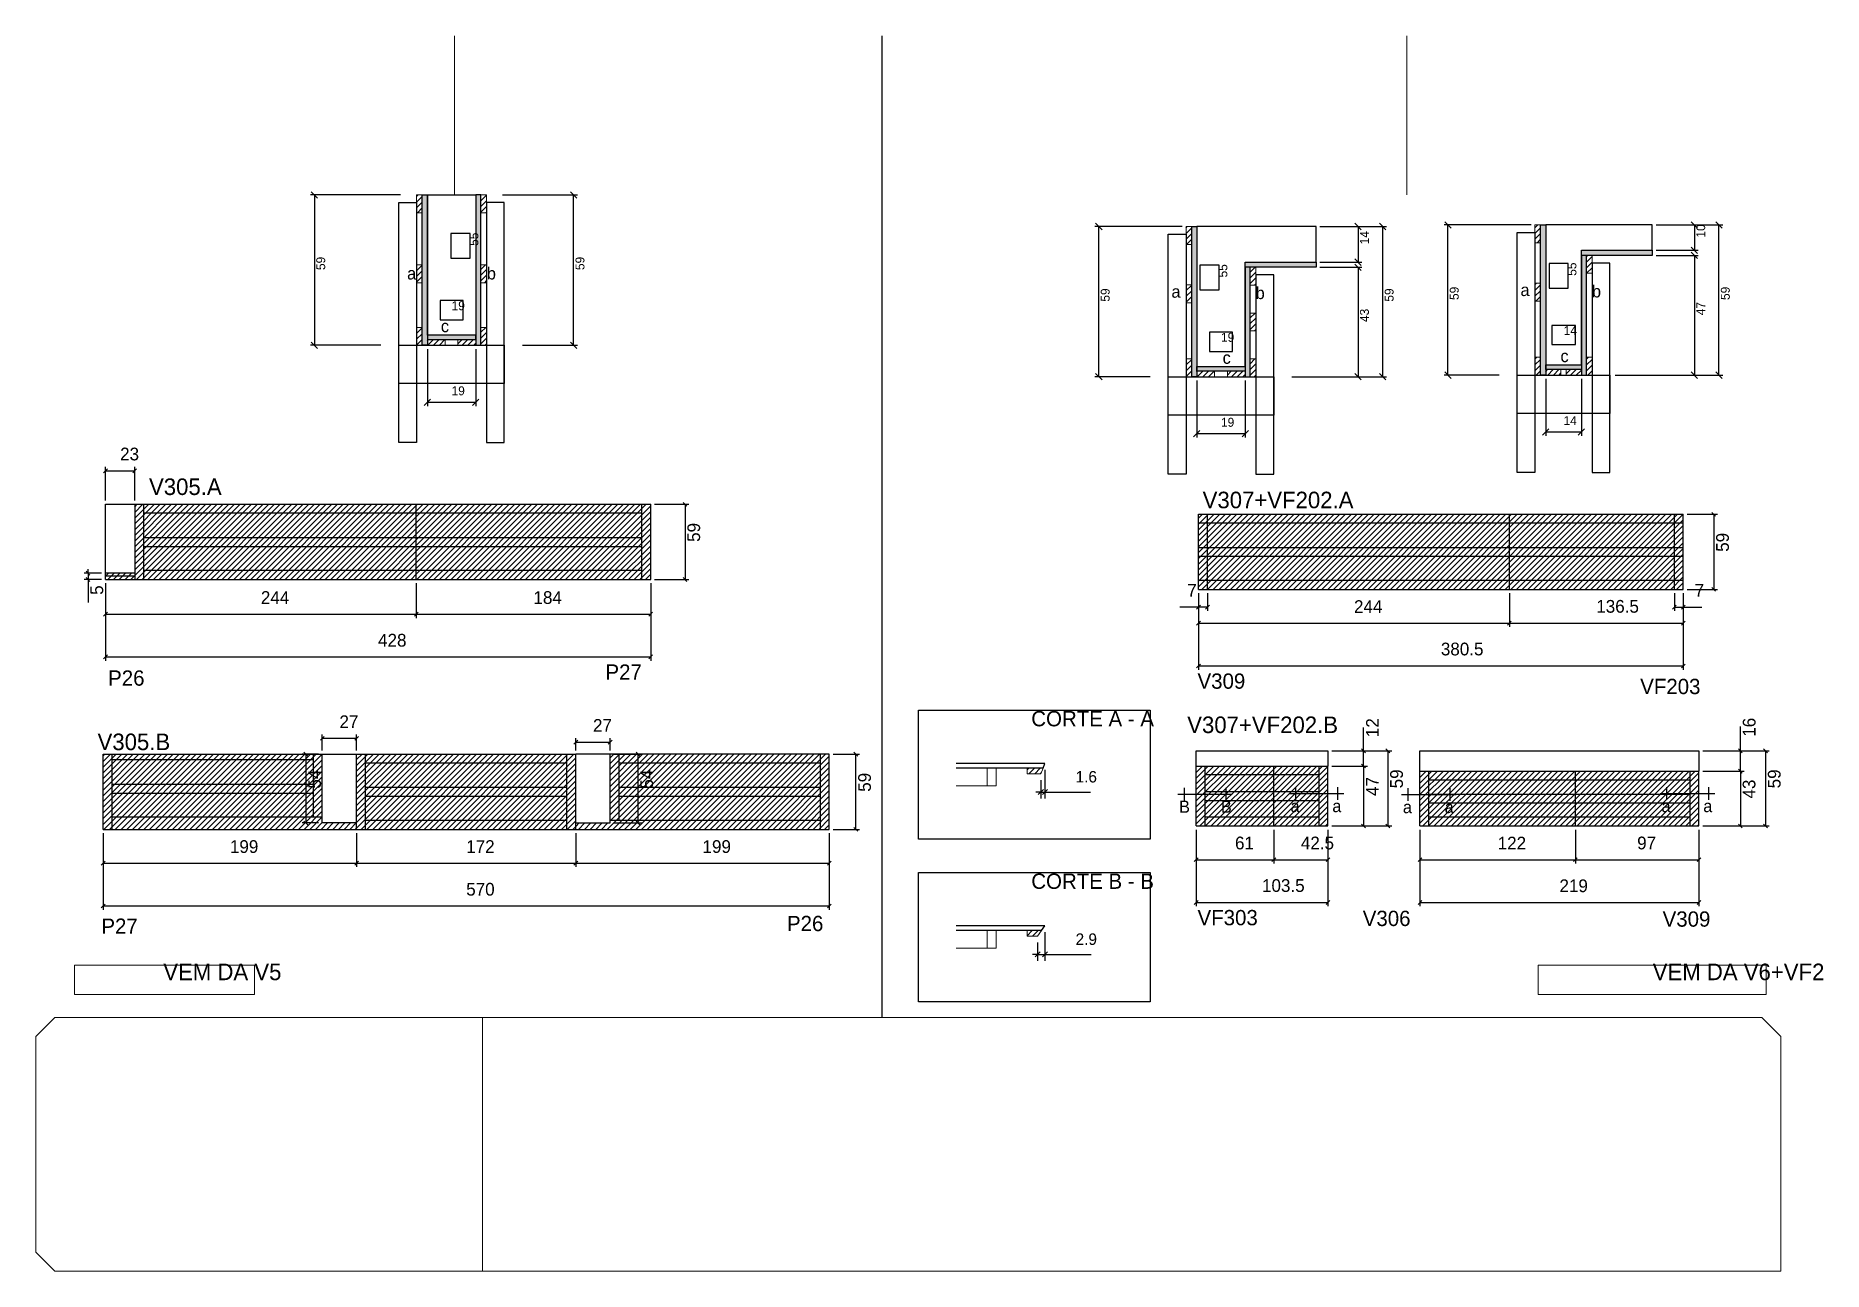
# Model space of a CAD drawing. Header units: metres. Extents: x 3549 to 4952, y 5056 to 6026.
import ezdxf

# ---------------------------------------------------------------- set-up
doc = ezdxf.new("R2010")
doc.units = ezdxf.units.M
for name, color, linetype in [('5', 7, 'Continuous'), ('CONCRETO', 7, 'Continuous'), ('COTA', 7, 'Continuous'), ('Cota Seção (2x)', 7, 'Continuous'), ('Cotas', 7, 'Continuous'), ('detalhes', 7, 'Continuous'), ('Hachura', 7, 'Continuous'), ('Madeira', 7, 'Continuous'), ('NOMENCLATURA', 7, 'Continuous'), ('Painéis', 7, 'Continuous'), ('REAPROVEITAMENTO', 7, 'Continuous'), ('SARR_2.2x7', 7, 'Continuous'), ('SARR_3.5x7', 7, 'Continuous'), ('SARR_EDITAR', 7, 'Continuous'), ('SARRAFO DE PRESSAO', 7, 'Continuous'), ('TEXTO PILAR', 7, 'Continuous'), ('Texto Seção', 7, 'Continuous')]:
    doc.layers.add(name, color=color, linetype=linetype)

msp = doc.modelspace()

# ---------------------------------------------------------------- hatches: boundary and pattern name
at = {"layer": 'COTA'}
h = msp.add_hatch(dxfattribs=at)
h.set_pattern_fill('AR-CONC')
h.paths.add_polyline_path([(3626.3, 5657.8), (3603.3, 5657.8), (3603.3, 5603.8), (3626.3, 5603.8), (3626.3, 5657.8), (3626.3, 5657.8)])
at = {"layer": 'Hachura'}
h = msp.add_hatch(dxfattribs=at)
h.set_pattern_fill('ANSI31')
h.paths.add_polyline_path([(3847.6, 5886.7), (3852, 5886.7), (3852, 5900.7), (3847.6, 5900.7), (3847.6, 5886.7)])
h = msp.add_hatch(color=7, dxfattribs=at)
h.dxf.hatch_style = 1
h.paths.add_polyline_path([(3856, 5900.7), (3852, 5900.7), (3852, 5782.7), (3856, 5782.7), (3856, 5900.7), (3856, 5900.7)])
h = msp.add_hatch(color=7, dxfattribs=at)
h.dxf.hatch_style = 1
h.paths.add_polyline_path([(3898, 5900.7), (3894, 5900.7), (3894, 5782.7), (3898, 5782.7), (3898, 5900.7), (3898, 5900.7)])
h = msp.add_hatch(dxfattribs=at)
h.set_pattern_fill('ANSI31')
h.paths.add_polyline_path([(3902.4, 5886.7), (3898, 5886.7), (3898, 5900.7), (3902.4, 5900.7), (3902.4, 5886.7)])
h = msp.add_hatch(dxfattribs=at)
h.set_pattern_fill('ANSI31')
h.paths.add_polyline_path([(4451.6, 5861.9), (4456, 5861.9), (4456, 5875.9), (4451.6, 5875.9), (4451.6, 5861.9)])
h = msp.add_hatch(color=7, dxfattribs=at)
h.dxf.hatch_style = 1
h.paths.add_polyline_path([(4456, 5875.9), (4460, 5875.9), (4460, 5757.9), (4456, 5757.9), (4456, 5875.9), (4456, 5875.9)])
h = msp.add_hatch(dxfattribs=at)
h.set_pattern_fill('ANSI31')
h.paths.add_polyline_path([(4725.5, 5863.2), (4729.9, 5863.2), (4729.9, 5877.2), (4725.5, 5877.2), (4725.5, 5863.2)])
h = msp.add_hatch(color=7, dxfattribs=at)
h.dxf.hatch_style = 1
h.paths.add_polyline_path([(4729.9, 5877.2), (4733.9, 5877.2), (4733.9, 5759.2), (4729.9, 5759.2), (4729.9, 5877.2), (4729.9, 5877.2)])
h = msp.add_hatch(color=7, dxfattribs=at)
h.dxf.hatch_style = 1
h.paths.add_polyline_path([(4761.9, 5853.2), (4761.9, 5857.2), (4817.5, 5857.2), (4817.5, 5853.2), (4761.9, 5853.2)])
h = msp.add_hatch(color=7, dxfattribs=at)
h.dxf.hatch_style = 1
h.paths.add_polyline_path([(4765.9, 5853.2), (4761.9, 5853.2), (4761.9, 5759.2), (4765.9, 5759.2), (4765.9, 5853.2), (4765.9, 5853.2)])
h = msp.add_hatch(dxfattribs=at)
h.set_pattern_fill('ANSI31')
h.paths.add_polyline_path([(4770.3, 5839.2), (4765.9, 5839.2), (4765.9, 5853.2), (4770.3, 5853.2), (4770.3, 5839.2)])
h = msp.add_hatch(dxfattribs=at)
h.set_pattern_fill('ANSI31')
h.paths.add_polyline_path([(3847.6, 5831.8), (3852, 5831.8), (3852, 5845.8), (3847.6, 5845.8), (3847.6, 5831.8)])
h = msp.add_hatch(dxfattribs=at)
h.set_pattern_fill('ANSI31')
h.paths.add_polyline_path([(3902.4, 5831.8), (3898, 5831.8), (3898, 5845.8), (3902.4, 5845.8), (3902.4, 5831.8)])
h = msp.add_hatch(color=7, dxfattribs=at)
h.dxf.hatch_style = 1
h.paths.add_polyline_path([(4498, 5843.9), (4498, 5847.9), (4553.6, 5847.9), (4553.6, 5843.9), (4498, 5843.9)])
h = msp.add_hatch(color=7, dxfattribs=at)
h.dxf.hatch_style = 1
h.paths.add_polyline_path([(4502, 5843.9), (4498, 5843.9), (4498, 5757.9), (4502, 5757.9), (4502, 5843.9), (4502, 5843.9)])
h = msp.add_hatch(dxfattribs=at)
h.set_pattern_fill('ANSI31')
h.paths.add_polyline_path([(4506.4, 5829.9), (4502, 5829.9), (4502, 5843.9), (4506.4, 5843.9), (4506.4, 5829.9)])
h = msp.add_hatch(dxfattribs=at)
h.set_pattern_fill('ANSI31')
h.paths.add_polyline_path([(4451.6, 5816), (4456, 5816), (4456, 5830), (4451.6, 5830), (4451.6, 5816)])
h = msp.add_hatch(dxfattribs=at)
h.set_pattern_fill('ANSI31')
h.paths.add_polyline_path([(4725.5, 5817.3), (4729.9, 5817.3), (4729.9, 5831.3), (4725.5, 5831.3), (4725.5, 5817.3)])
h = msp.add_hatch(dxfattribs=at)
h.set_pattern_fill('ANSI31')
h.paths.add_polyline_path([(3847.6, 5782.7), (3852, 5782.7), (3852, 5796.7), (3847.6, 5796.7), (3847.6, 5782.7)])
h = msp.add_hatch(dxfattribs=at)
h.set_pattern_fill('ANSI31')
h.paths.add_polyline_path([(3902.4, 5782.7), (3898, 5782.7), (3898, 5796.7), (3902.4, 5796.7), (3902.4, 5782.7)])
h = msp.add_hatch(dxfattribs=at)
h.set_pattern_fill('ANSI31')
h.paths.add_polyline_path([(4506.4, 5793.9), (4502, 5793.9), (4502, 5807.9), (4506.4, 5807.9), (4506.4, 5793.9)])
h = msp.add_hatch(color=7, dxfattribs=at)
h.dxf.hatch_style = 1
h.paths.add_polyline_path([(3894, 5787.1), (3894, 5790.7), (3856, 5790.7), (3856, 5787.1), (3894, 5787.1)])
h = msp.add_hatch(dxfattribs=at)
h.set_pattern_fill('ANSI31')
h.paths.add_polyline_path([(3856, 5782.7), (3856, 5787.1), (3870, 5787.1), (3870, 5782.7), (3856, 5782.7)])
h = msp.add_hatch(dxfattribs=at)
h.set_pattern_fill('ANSI31')
h.paths.add_polyline_path([(3894, 5782.7), (3894, 5787.1), (3880, 5787.1), (3880, 5782.7), (3894, 5782.7)])
h = msp.add_hatch(dxfattribs=at)
h.set_pattern_fill('ANSI31')
h.paths.add_polyline_path([(4451.6, 5757.9), (4456, 5757.9), (4456, 5771.9), (4451.6, 5771.9), (4451.6, 5757.9)])
h = msp.add_hatch(dxfattribs=at)
h.set_pattern_fill('ANSI31')
h.paths.add_polyline_path([(4506.4, 5757.9), (4502, 5757.9), (4502, 5771.9), (4506.4, 5771.9), (4506.4, 5757.9)])
h = msp.add_hatch(dxfattribs=at)
h.set_pattern_fill('ANSI31')
h.paths.add_polyline_path([(4725.5, 5759.2), (4729.9, 5759.2), (4729.9, 5773.2), (4725.5, 5773.2), (4725.5, 5759.2)])
h = msp.add_hatch(color=7, dxfattribs=at)
h.dxf.hatch_style = 1
h.paths.add_polyline_path([(4733.9, 5763.6), (4733.9, 5767.2), (4761.9, 5767.2), (4761.9, 5763.6), (4733.9, 5763.6)])
h = msp.add_hatch(dxfattribs=at)
h.set_pattern_fill('ANSI31')
h.paths.add_polyline_path([(4770.3, 5759.2), (4765.9, 5759.2), (4765.9, 5773.2), (4770.3, 5773.2), (4770.3, 5759.2)])
h = msp.add_hatch(color=7, dxfattribs=at)
h.dxf.hatch_style = 1
h.paths.add_polyline_path([(4460, 5762.3), (4460, 5765.9), (4498, 5765.9), (4498, 5762.3), (4460, 5762.3)])
h = msp.add_hatch(dxfattribs=at)
h.set_pattern_fill('ANSI31')
h.paths.add_polyline_path([(4460, 5757.9), (4460, 5762.3), (4474, 5762.3), (4474, 5757.9), (4460, 5757.9)])
h = msp.add_hatch(dxfattribs=at)
h.set_pattern_fill('ANSI31')
h.paths.add_polyline_path([(4498, 5757.9), (4498, 5762.3), (4484, 5762.3), (4484, 5757.9), (4498, 5757.9)])
h = msp.add_hatch(dxfattribs=at)
h.set_pattern_fill('ANSI31')
h.paths.add_polyline_path([(4733.9, 5759.2), (4733.9, 5763.6), (4745.9, 5763.6), (4745.9, 5759.2), (4733.9, 5759.2)])
h = msp.add_hatch(dxfattribs=at)
h.set_pattern_fill('ANSI31')
h.paths.add_polyline_path([(4761.9, 5759.2), (4761.9, 5763.6), (4749.9, 5763.6), (4749.9, 5759.2), (4761.9, 5759.2)])
h = msp.add_hatch(dxfattribs=at)
h.set_pattern_fill('ANSI31')
h.paths.add_polyline_path([(4339.4, 5450.7), (4337.6, 5446.3), (4326.8, 5446.3), (4326.8, 5450.7), (4339.4, 5450.7)])
h = msp.add_hatch(dxfattribs=at)
h.set_pattern_fill('ANSI31')
h.paths.add_polyline_path([(4338.2, 5323.2), (4335, 5318.8), (4326.8, 5318.8), (4326.8, 5323.2), (4338.2, 5323.2)])
at = {"layer": 'REAPROVEITAMENTO'}
h = msp.add_hatch(dxfattribs=at)
h.set_pattern_fill('ANSI31')
h.paths.add_polyline_path([(3626.3, 5603.8), (3603.3, 5603.8), (3603.3, 5598.8), (3847.3, 5598.8), (3847.3, 5657.8), (3626.3, 5657.8), (3626.3, 5603.8), (3626.3, 5603.8)])
h = msp.add_hatch(dxfattribs=at)
h.set_pattern_fill('ANSI31')
h.paths.add_polyline_path([(4031.3, 5598.8), (4031.3, 5657.8), (3847.3, 5657.8), (3847.3, 5598.8), (4031.3, 5598.8)])
h = msp.add_hatch(dxfattribs=at)
h.set_pattern_fill('ANSI31')
h.paths.add_polyline_path([(4841.9, 5591), (4841.9, 5650), (4461.4, 5650), (4461.4, 5591), (4841.9, 5591), (4841.9, 5591)])
h = msp.add_hatch(dxfattribs=at)
h.set_pattern_fill('ANSI31')
h.paths.add_polyline_path([(3773.5, 5407.6), (3773.5, 5461.6), (3601.5, 5461.6), (3601.5, 5402.6), (3800.5, 5402.6), (3800.5, 5407.6), (3773.5, 5407.6)])
h = msp.add_hatch(dxfattribs=at)
h.set_pattern_fill('ANSI31')
h.paths.add_polyline_path([(3972.5, 5402.6), (3972.5, 5461.6), (3800.5, 5461.6), (3800.5, 5402.6), (3972.5, 5402.6)])
h = msp.add_hatch(dxfattribs=at)
h.set_pattern_fill('ANSI31')
h.paths.add_polyline_path([(3999.5, 5407.6), (3972.5, 5407.6), (3972.5, 5402.6), (4171.5, 5402.6), (4171.5, 5461.6), (3999.5, 5461.6), (3999.5, 5407.6)])
h = msp.add_hatch(dxfattribs=at)
h.set_pattern_fill('ANSI31')
h.paths.add_polyline_path([(4563, 5405.3), (4563, 5452.3), (4459.5, 5452.3), (4459.5, 5405.3), (4563, 5405.3), (4563, 5405.3)])
h = msp.add_hatch(dxfattribs=at)
h.set_pattern_fill('ANSI31')
h.paths.add_polyline_path([(4854.2, 5405.3), (4854.2, 5448.3), (4635.2, 5448.3), (4635.2, 5405.3), (4854.2, 5405.3)])

# ---------------------------------------------------------------- linework, layer by layer
at = {"layer": 'CONCRETO', "color": 251, "lineweight": 25}
for points in [[(3856, 5900.7), (3856, 5900.7), (3894, 5900.7), (3894, 5872.7), (3894, 5872.7), (3894, 5790.7), (3856, 5790.7), (3856, 5900.7)], [(4553.6, 5847.9), (4553.6, 5875.9), (4460, 5875.9), (4460, 5847.9), (4460, 5847.9), (4460, 5765.9), (4498, 5765.9), (4498, 5847.9)], [(4817.5, 5857.2), (4817.5, 5877.2), (4733.9, 5877.2), (4733.9, 5849.2), (4733.9, 5849.2), (4733.9, 5767.2), (4761.9, 5767.2), (4761.9, 5857.2)]]:
    msp.add_lwpolyline(points, close=True, dxfattribs=at)
at = {"layer": 'COTA', "color": 241, "lineweight": 25}
for p, q in [((4212.8, 6025.7), (4212.8, 5254.9)), ((3603.3, 5603.8), (3603.3, 5657.8)), ((3603.3, 5657.8), (3626.3, 5657.8)), ((3773.5, 5461.6), (3800.5, 5461.6)), ((3999.5, 5461.6), (3972.5, 5461.6)), ((4459.5, 5452.3), (4459.5, 5464.3)), ((4459.5, 5464.3), (4563, 5464.3)), ((4563, 5464.3), (4563, 5452.3)), ((4635.2, 5448.3), (4635.2, 5464.3)), ((4635.2, 5464.3), (4854.2, 5464.3)), ((4854.2, 5464.3), (4854.2, 5448.3))]:
    msp.add_line(p, q, dxfattribs=at)
at = {"layer": 'COTA', "color": 4, "lineweight": 25}
for p, q in [((3835, 5900.7), (3764.3, 5900.7)), ((3767.3, 5900.7), (3767.3, 5782.7)), ((3915, 5900.7), (3973.8, 5900.7)), ((3970.8, 5782.7), (3970.8, 5900.7)), ((4448.6, 5875.9), (4380.1, 5875.9)), ((4383.1, 5757.9), (4383.1, 5875.9)), ((4556.6, 5875.9), (4609, 5875.9)), ((4556.6, 5875.9), (4589.6, 5875.9)), ((4586.6, 5875.9), (4586.6, 5847.9)), ((4606, 5757.9), (4606, 5875.9)), ((4722.5, 5877.2), (4654.1, 5877.2)), ((4657.1, 5759.2), (4657.1, 5877.2)), ((4820.5, 5877.2), (4872.9, 5877.2)), ((4820.5, 5877.2), (4853.6, 5877.2)), ((4850.6, 5877.2), (4850.6, 5857.2)), ((4869.9, 5759.2), (4869.9, 5877.2)), ((4820.5, 5857.2), (4853.6, 5857.2)), ((4820.5, 5853.2), (4853.6, 5853.2)), ((4850.6, 5853.2), (4850.6, 5759.2)), ((4556.6, 5847.9), (4589.6, 5847.9)), ((4556.6, 5843.9), (4589.6, 5843.9)), ((4586.6, 5843.9), (4586.6, 5757.9)), ((3819.4, 5782.7), (3764.3, 5782.7)), ((3930.6, 5782.7), (3973.8, 5782.7)), ((3856, 5779.7), (3856, 5734.9)), ((3894, 5779.7), (3894, 5734.9)), ((4423.4, 5757.9), (4380.1, 5757.9)), ((4460, 5754.9), (4460, 5710.2)), ((4498, 5754.9), (4498, 5710.2)), ((4534.6, 5757.9), (4609, 5757.9)), ((4534.6, 5757.9), (4589.6, 5757.9)), ((4697.3, 5759.2), (4654.1, 5759.2)), ((4733.9, 5756.2), (4733.9, 5711.5)), ((4761.9, 5756.2), (4761.9, 5711.5)), ((4788.5, 5759.2), (4872.9, 5759.2)), ((4788.5, 5759.2), (4853.6, 5759.2)), ((3856, 5737.9), (3894, 5737.9)), ((4498, 5713.2), (4460, 5713.2)), ((4761.9, 5714.5), (4733.9, 5714.5)), ((4034.3, 5657.8), (4061.3, 5657.8)), ((4058.3, 5657.8), (4058.3, 5598.8)), ((4844.9, 5650), (4868.8, 5650)), ((4865.8, 5650), (4865.8, 5591)), ((4034.3, 5598.8), (4061.3, 5598.8)), ((3603.3, 5595.8), (3603.3, 5568.5)), ((3603.3, 5595.8), (3603.3, 5535)), ((3847.3, 5595.8), (3847.3, 5568.5)), ((3847.3, 5595.8), (3847.3, 5568.5)), ((4031.3, 5595.8), (4031.3, 5568.5)), ((4031.3, 5595.8), (4031.3, 5535)), ((4461.4, 5588), (4461.4, 5561.5)), ((4461.4, 5588), (4461.4, 5527.9)), ((4461.4, 5588), (4461.4, 5574.1)), ((4468.4, 5588), (4468.4, 5574.1)), ((4705.4, 5588), (4705.4, 5561.5)), ((4705.4, 5588), (4705.4, 5561.5)), ((4834.9, 5588), (4834.9, 5574.1)), ((4841.9, 5588), (4841.9, 5561.5)), ((4841.9, 5588), (4841.9, 5527.9)), ((4841.9, 5588), (4841.9, 5574.1)), ((4844.9, 5591), (4868.8, 5591)), ((3603.3, 5571.5), (3847.3, 5571.5)), ((3847.3, 5571.5), (4031.3, 5571.5)), ((4461.4, 5577.1), (4446.7, 5577.1)), ((4468.4, 5577.1), (4461.4, 5577.1)), ((4834.9, 5577.1), (4841.9, 5577.1)), ((4841.9, 5577.1), (4856.6, 5577.1)), ((4461.4, 5564.5), (4705.4, 5564.5)), ((4705.4, 5564.5), (4841.9, 5564.5)), ((3603.3, 5538), (4031.3, 5538)), ((4461.4, 5530.9), (4841.9, 5530.9)), ((3773.5, 5464.6), (3773.5, 5477)), ((3800.5, 5474), (3773.5, 5474)), ((3800.5, 5464.6), (3800.5, 5477)), ((3972.5, 5464.6), (3972.5, 5474.1)), ((3999.5, 5464.6), (3999.5, 5474.1)), ((4590.9, 5464.3), (4590.9, 5482.6)), ((4886.7, 5464.3), (4886.7, 5483.3)), ((3770.5, 5461.6), (3757.6, 5461.6)), ((3760.6, 5461.6), (3760.6, 5407.6)), ((3972.5, 5471.1), (3999.5, 5471.1)), ((4002.5, 5461.6), (4024.3, 5461.6)), ((4021.3, 5461.6), (4021.3, 5407.6)), ((4174.5, 5461.6), (4195.3, 5461.6)), ((4192.3, 5402.6), (4192.3, 5461.6)), ((4566, 5464.3), (4593.9, 5464.3)), ((4566, 5464.3), (4613, 5464.3)), ((4590.9, 5452.3), (4590.9, 5464.3)), ((4610, 5464.3), (4610, 5405.3)), ((4857.2, 5464.3), (4889.7, 5464.3)), ((4857.2, 5464.3), (4909.4, 5464.3)), ((4886.7, 5448.3), (4886.7, 5464.3)), ((4906.4, 5464.3), (4906.4, 5405.3)), ((4340.8, 5449.3), (4340.8, 5426.9)), ((4566, 5452.3), (4593.9, 5452.3)), ((4566, 5452.3), (4593.9, 5452.3)), ((4590.9, 5452.3), (4590.9, 5405.3)), ((4857.2, 5448.3), (4889.7, 5448.3)), ((4857.2, 5448.3), (4889.7, 5448.3)), ((4886.7, 5448.3), (4886.7, 5405.3)), ((4337.6, 5431.9), (4333.6, 5431.9)), ((4337.6, 5441.3), (4337.6, 5426.9)), ((4337.6, 5431.9), (4340.8, 5431.9)), ((4340.8, 5431.9), (4376.6, 5431.9)), ((3770.5, 5407.6), (3757.6, 5407.6)), ((4002.5, 5407.6), (4024.3, 5407.6)), ((4174.5, 5402.6), (4195.3, 5402.6)), ((4566, 5405.3), (4593.9, 5405.3)), ((4566, 5405.3), (4613, 5405.3)), ((4857.2, 5405.3), (4889.7, 5405.3)), ((4857.2, 5405.3), (4909.4, 5405.3)), ((3601.5, 5399.6), (3601.5, 5373.1)), ((3601.5, 5399.6), (3601.5, 5339.5)), ((3800.5, 5399.6), (3800.5, 5373.1)), ((3800.5, 5399.6), (3800.5, 5373.1)), ((3972.5, 5399.6), (3972.5, 5373.1)), ((3972.5, 5399.6), (3972.5, 5373.1)), ((4171.5, 5399.6), (4171.5, 5373.1)), ((4171.5, 5399.6), (4171.5, 5339.5)), ((4459.5, 5402.3), (4459.5, 5375.8)), ((4459.5, 5402.3), (4459.5, 5342.2)), ((4520.5, 5402.3), (4520.5, 5375.8)), ((4520.5, 5402.3), (4520.5, 5375.8)), ((4563, 5402.3), (4563, 5375.8)), ((4563, 5402.3), (4563, 5342.2)), ((4635.2, 5402.3), (4635.2, 5375.8)), ((4635.2, 5402.3), (4635.2, 5342.2)), ((4757.2, 5402.3), (4757.2, 5375.8)), ((4757.2, 5402.3), (4757.2, 5375.8)), ((4854.2, 5402.3), (4854.2, 5375.8)), ((4854.2, 5402.3), (4854.2, 5342.2)), ((3601.5, 5376.1), (3800.5, 5376.1)), ((3800.5, 5376.1), (3972.5, 5376.1)), ((3972.5, 5376.1), (4171.5, 5376.1)), ((4459.5, 5378.8), (4520.5, 5378.8)), ((4520.5, 5378.8), (4563, 5378.8)), ((4635.2, 5378.8), (4757.2, 5378.8)), ((4757.2, 5378.8), (4854.2, 5378.8)), ((3601.5, 5342.5), (4171.5, 5342.5)), ((4459.5, 5345.2), (4563, 5345.2)), ((4635.2, 5345.2), (4854.2, 5345.2)), ((4340.8, 5321.8), (4340.8, 5299.4)), ((4335, 5304.4), (4331, 5304.4)), ((4335, 5313.8), (4335, 5299.4)), ((4335, 5304.4), (4340.8, 5304.4)), ((4340.8, 5304.4), (4377.1, 5304.4))]:
    msp.add_line(p, q, dxfattribs=at)
at = {"layer": 'COTA', "color": 0, "lineweight": 25}
for p, q in [((4059.8, 5656.3), (4056.8, 5659.3)), ((4867.3, 5648.5), (4864.3, 5651.5)), ((4056.8, 5600.3), (4059.8, 5597.3)), ((4864.3, 5592.5), (4867.3, 5589.5)), ((3604.8, 5573), (3601.8, 5570)), ((3845.8, 5570), (3848.8, 5573)), ((3848.8, 5573), (3845.8, 5570)), ((4029.8, 5570), (4032.8, 5573)), ((4462.9, 5578.6), (4459.9, 5575.6)), ((4466.9, 5575.6), (4469.9, 5578.6)), ((4836.4, 5578.6), (4833.4, 5575.6)), ((4840.4, 5575.6), (4843.4, 5578.6)), ((4462.9, 5566), (4459.9, 5563)), ((4703.9, 5563), (4706.9, 5566)), ((4706.9, 5566), (4703.9, 5563)), ((4840.4, 5563), (4843.4, 5566)), ((3604.8, 5539.5), (3601.8, 5536.5)), ((4029.8, 5536.5), (4032.8, 5539.5)), ((4462.9, 5532.4), (4459.9, 5529.4)), ((4840.4, 5529.4), (4843.4, 5532.4)), ((3775, 5475.5), (3772, 5472.5)), ((3799, 5472.5), (3802, 5475.5)), ((3974, 5472.6), (3971, 5469.6)), ((3998, 5469.6), (4001, 5472.6)), ((3762.1, 5460.1), (3759.1, 5463.1)), ((4022.8, 5460.1), (4019.8, 5463.1)), ((4193.8, 5460.1), (4190.8, 5463.1)), ((4592.4, 5462.8), (4589.4, 5465.8)), ((4611.5, 5462.8), (4608.5, 5465.8)), ((4888.2, 5462.8), (4885.2, 5465.8)), ((4907.9, 5462.8), (4904.9, 5465.8)), ((4592.4, 5450.8), (4589.4, 5453.8)), ((4589.4, 5453.8), (4592.4, 5450.8)), ((4888.2, 5446.8), (4885.2, 5449.8)), ((4885.2, 5449.8), (4888.2, 5446.8)), ((3759.1, 5409.1), (3762.1, 5406.1)), ((4019.8, 5409.1), (4022.8, 5406.1)), ((4190.8, 5404.1), (4193.8, 5401.1)), ((4589.4, 5406.8), (4592.4, 5403.8)), ((4608.5, 5406.8), (4611.5, 5403.8)), ((4885.2, 5406.8), (4888.2, 5403.8)), ((4904.9, 5406.8), (4907.9, 5403.8)), ((3603, 5377.6), (3600, 5374.6)), ((3799, 5374.6), (3802, 5377.6)), ((3802, 5377.6), (3799, 5374.6)), ((3974, 5377.6), (3971, 5374.6)), ((3971, 5374.6), (3974, 5377.6)), ((4170, 5374.6), (4173, 5377.6)), ((4461, 5380.3), (4458, 5377.3)), ((4519, 5377.3), (4522, 5380.3)), ((4522, 5380.3), (4519, 5377.3)), ((4561.5, 5377.3), (4564.5, 5380.3)), ((4636.7, 5380.3), (4633.7, 5377.3)), ((4755.7, 5377.3), (4758.7, 5380.3)), ((4758.7, 5380.3), (4755.7, 5377.3)), ((4852.7, 5377.3), (4855.7, 5380.3)), ((4461, 5346.7), (4458, 5343.7)), ((4561.5, 5343.7), (4564.5, 5346.7)), ((4636.7, 5346.7), (4633.7, 5343.7)), ((4852.7, 5343.7), (4855.7, 5346.7)), ((3603, 5344), (3600, 5341)), ((4170, 5341), (4173, 5344))]:
    msp.add_line(p, q, dxfattribs=at)
for points in [[(3769.8, 5898.2), (3764.8, 5903.2)], [(3973.3, 5898.2), (3968.3, 5903.2)], [(4659.6, 5874.7), (4654.6, 5879.7)], [(4853.1, 5874.7), (4848.1, 5879.7)], [(4872.4, 5874.7), (4867.4, 5879.7)], [(4385.6, 5873.4), (4380.6, 5878.4)], [(4589.1, 5873.4), (4584.1, 5878.4)], [(4608.5, 5873.4), (4603.5, 5878.4)], [(4848.1, 5859.7), (4853.1, 5854.7)], [(4853.1, 5850.7), (4848.1, 5855.7)], [(4584.1, 5850.4), (4589.1, 5845.4)], [(4589.1, 5841.4), (4584.1, 5846.4)], [(3764.8, 5785.2), (3769.8, 5780.2)], [(3968.3, 5785.2), (3973.3, 5780.2)], [(4380.6, 5760.4), (4385.6, 5755.4)], [(4584.1, 5760.4), (4589.1, 5755.4)], [(4603.5, 5760.4), (4608.5, 5755.4)], [(4654.6, 5761.7), (4659.6, 5756.7)], [(4848.1, 5761.7), (4853.1, 5756.7)], [(4867.4, 5761.7), (4872.4, 5756.7)], [(3858.5, 5740.4), (3853.5, 5735.4)], [(3891.5, 5735.4), (3896.5, 5740.4)], [(4462.5, 5715.7), (4457.5, 5710.7)], [(4495.5, 5710.7), (4500.5, 5715.7)], [(4736.4, 5717), (4731.4, 5712)], [(4759.4, 5712), (4764.4, 5717)], [(4335.6, 5429.9), (4339.6, 5433.9)], [(4342.8, 5433.9), (4338.8, 5429.9)], [(4333, 5302.4), (4337, 5306.4)], [(4342.8, 5306.4), (4338.8, 5302.4)]]:
    msp.add_lwpolyline(points, dxfattribs=at)
at = {"layer": 'Cota Seção (2x)', "color": 180, "lineweight": 25}
for p, q in [((3889.5, 5870.3), (3874.5, 5870.3)), ((3874.5, 5870.3), (3874.5, 5851)), ((3889.5, 5851), (3889.5, 5870.3)), ((3874.5, 5851), (3889.5, 5851)), ((4477.5, 5845.6), (4462.5, 5845.6)), ((4462.5, 5845.6), (4462.5, 5826.2)), ((4477.5, 5826.2), (4477.5, 5845.6)), ((4751.5, 5846.9), (4736.5, 5846.9)), ((4736.5, 5846.9), (4736.5, 5827.5)), ((4751.5, 5827.5), (4751.5, 5846.9)), ((4462.5, 5826.2), (4477.5, 5826.2)), ((4736.5, 5827.5), (4751.5, 5827.5)), ((3884, 5817.7), (3866, 5817.7)), ((3866, 5817.7), (3866, 5802.7)), ((3884, 5802.7), (3884, 5817.7)), ((3866, 5802.7), (3884, 5802.7)), ((4757.3, 5798.2), (4738.7, 5798.2)), ((4738.7, 5798.2), (4738.7, 5783.2)), ((4757.3, 5783.2), (4757.3, 5798.2)), ((4488, 5792.9), (4470, 5792.9)), ((4470, 5792.9), (4470, 5777.9)), ((4488, 5777.9), (4488, 5792.9)), ((4738.7, 5783.2), (4757.3, 5783.2)), ((4470, 5777.9), (4488, 5777.9))]:
    msp.add_line(p, q, dxfattribs=at)
at = {"layer": 'Cotas', "color": 1, "lineweight": 25}
for points in [[(4241.5, 5496.2), (4423.4, 5496.2), (4423.4, 5394.8), (4241.5, 5394.8)], [(4241.5, 5368.7), (4423.4, 5368.7), (4423.4, 5267.3), (4241.5, 5267.3)]]:
    msp.add_lwpolyline(points, close=True, dxfattribs=at)
at = {"layer": 'Madeira', "color": 126, "lineweight": 18}
for points in [[(3847.6, 5886.7), (3852, 5886.7), (3852, 5900.7), (3847.6, 5900.7)], [(3902.4, 5886.7), (3898, 5886.7), (3898, 5900.7), (3902.4, 5900.7)], [(4451.6, 5861.9), (4456, 5861.9), (4456, 5875.9), (4451.6, 5875.9)], [(4725.5, 5863.2), (4729.9, 5863.2), (4729.9, 5877.2), (4725.5, 5877.2)], [(4770.3, 5839.2), (4765.9, 5839.2), (4765.9, 5853.2), (4770.3, 5853.2)], [(3847.6, 5831.8), (3852, 5831.8), (3852, 5845.8), (3847.6, 5845.8)], [(3902.4, 5831.8), (3898, 5831.8), (3898, 5845.8), (3902.4, 5845.8)], [(4506.4, 5829.9), (4502, 5829.9), (4502, 5843.9), (4506.4, 5843.9)], [(4451.6, 5816), (4456, 5816), (4456, 5830), (4451.6, 5830)], [(4725.5, 5817.3), (4729.9, 5817.3), (4729.9, 5831.3), (4725.5, 5831.3)], [(3847.6, 5782.7), (3852, 5782.7), (3852, 5796.7), (3847.6, 5796.7)], [(3902.4, 5782.7), (3898, 5782.7), (3898, 5796.7), (3902.4, 5796.7)], [(4506.4, 5793.9), (4502, 5793.9), (4502, 5807.9), (4506.4, 5807.9)], [(3856, 5782.7), (3856, 5787.1), (3870, 5787.1), (3870, 5782.7)], [(3894, 5782.7), (3894, 5787.1), (3880, 5787.1), (3880, 5782.7)], [(4451.6, 5757.9), (4456, 5757.9), (4456, 5771.9), (4451.6, 5771.9)], [(4506.4, 5757.9), (4502, 5757.9), (4502, 5771.9), (4506.4, 5771.9)], [(4725.5, 5759.2), (4729.9, 5759.2), (4729.9, 5773.2), (4725.5, 5773.2)], [(4770.3, 5759.2), (4765.9, 5759.2), (4765.9, 5773.2), (4770.3, 5773.2)], [(4460, 5757.9), (4460, 5762.3), (4474, 5762.3), (4474, 5757.9)], [(4498, 5757.9), (4498, 5762.3), (4484, 5762.3), (4484, 5757.9)], [(4733.9, 5759.2), (4733.9, 5763.6), (4745.9, 5763.6), (4745.9, 5759.2)], [(4761.9, 5759.2), (4761.9, 5763.6), (4749.9, 5763.6), (4749.9, 5759.2)], [(4302.5, 5436.7), (4302.5, 5450.7), (4295.5, 5450.7), (4295.5, 5436.7)], [(4326.8, 5450.7), (4339.4, 5450.7), (4337.6, 5446.3), (4326.8, 5446.3)], [(4302.5, 5309.2), (4302.5, 5323.2), (4295.5, 5323.2), (4295.5, 5309.2)], [(4326.8, 5323.2), (4338.2, 5323.2), (4335, 5318.8), (4326.8, 5318.8)]]:
    msp.add_lwpolyline(points, close=True, dxfattribs=at)
for points in [[(4302.5, 5450.7), (4302.5, 5436.7), (4271, 5436.7)], [(4302.5, 5323.2), (4302.5, 5309.2), (4271, 5309.2)]]:
    msp.add_lwpolyline(points, dxfattribs=at)
at = {"layer": 'NOMENCLATURA', "color": 7, "lineweight": 25}
for p, q in [((4450.1, 5435.3), (4450.1, 5425.3)), ((4482.9, 5435.3), (4482.9, 5425.3)), ((4532.6, 5430.7), (4575.4, 5430.7)), ((4537.6, 5435.7), (4537.6, 5425.8)), ((4570.4, 5435.7), (4570.4, 5425.8)), ((4625.8, 5434.9), (4625.8, 5424.9)), ((4658.6, 5434.9), (4658.6, 5424.9)), ((4823.8, 5430.7), (4866.6, 5430.7)), ((4828.8, 5435.7), (4828.8, 5425.8)), ((4861.6, 5435.7), (4861.6, 5425.8)), ((4445.1, 5430.3), (4487.9, 5430.3)), ((4620.8, 5429.9), (4663.6, 5429.9))]:
    msp.add_line(p, q, dxfattribs=at)
at = {"layer": 'Painéis', "color": 0, "lineweight": 25}
for p, q in [((3604.8, 5685.6), (3601.8, 5682.6)), ((3624.8, 5682.6), (3627.8, 5685.6)), ((3588.1, 5605.3), (3591.1, 5602.3)), ((3591.1, 5597.3), (3588.1, 5600.3))]:
    msp.add_line(p, q, dxfattribs=at)
at = {"layer": 'Painéis', "color": 4, "lineweight": 25}
for p, q in [((3603.3, 5660.8), (3603.3, 5687.1)), ((3603.3, 5684.1), (3626.3, 5684.1)), ((3626.3, 5660.8), (3626.3, 5687.1)), ((3600.3, 5603.8), (3586.6, 5603.8)), ((3600.3, 5598.8), (3586.6, 5598.8)), ((3589.6, 5603.8), (3589.6, 5606.8)), ((3589.6, 5603.8), (3589.6, 5598.8)), ((3589.6, 5598.8), (3589.6, 5580.7))]:
    msp.add_line(p, q, dxfattribs=at)
at = {"layer": 'Painéis', "color": 200, "lineweight": 25}
for p, q in [((3626.3, 5657.8), (4031.3, 5657.8)), ((3626.3, 5657.8), (3626.3, 5603.8)), ((3847.3, 5598.8), (3847.3, 5657.8)), ((4031.3, 5598.8), (4031.3, 5657.8)), ((4461.4, 5650), (4841.9, 5650)), ((4461.4, 5591), (4461.4, 5650)), ((4705.4, 5591), (4705.4, 5650)), ((4841.9, 5591), (4841.9, 5650)), ((3603.3, 5598.8), (3603.3, 5603.8)), ((3626.3, 5603.8), (3603.3, 5603.8)), ((3603.3, 5598.8), (4031.3, 5598.8)), ((4461.4, 5591), (4841.9, 5591)), ((3601.5, 5461.6), (3773.5, 5461.6)), ((3601.5, 5402.6), (3601.5, 5461.6)), ((3773.5, 5407.6), (3773.5, 5461.6)), ((3800.5, 5402.6), (3800.5, 5461.6)), ((3800.5, 5461.6), (3972.5, 5461.6)), ((3972.5, 5402.6), (3972.5, 5461.6)), ((4171.5, 5461.6), (3999.5, 5461.6)), ((3999.5, 5407.6), (3999.5, 5461.6)), ((4171.5, 5402.6), (4171.5, 5461.6)), ((4340.8, 5454.3), (4271, 5454.3)), ((4339.4, 5450.7), (4271, 5450.7)), ((4339.4, 5450.7), (4340.8, 5454.3)), ((4459.5, 5452.3), (4563, 5452.3)), ((4459.5, 5405.3), (4459.5, 5452.3)), ((4520.5, 5405.3), (4520.5, 5452.3)), ((4563, 5405.3), (4563, 5452.3)), ((4635.2, 5448.3), (4854.2, 5448.3)), ((4635.2, 5405.3), (4635.2, 5448.3)), ((4757.2, 5405.3), (4757.2, 5448.3)), ((4854.2, 5405.3), (4854.2, 5448.3)), ((3601.5, 5402.6), (4171.5, 5402.6)), ((3800.5, 5407.6), (3773.5, 5407.6)), ((3972.5, 5407.6), (3999.5, 5407.6)), ((4459.5, 5405.3), (4563, 5405.3)), ((4635.2, 5405.3), (4854.2, 5405.3)), ((4340.8, 5326.8), (4271, 5326.8)), ((4338.2, 5323.2), (4271, 5323.2)), ((4338.2, 5323.2), (4340.8, 5326.8))]:
    msp.add_line(p, q, dxfattribs=at)
for points in [[(3852, 5900.7), (3856, 5900.7), (3856, 5782.7), (3852, 5782.7)], [(3898, 5900.7), (3894, 5900.7), (3894, 5782.7), (3898, 5782.7)], [(4456, 5875.9), (4460, 5875.9), (4460, 5757.9), (4456, 5757.9)], [(4729.9, 5877.2), (4733.9, 5877.2), (4733.9, 5759.2), (4729.9, 5759.2)], [(4761.9, 5853.2), (4761.9, 5857.2), (4817.5, 5857.2), (4817.5, 5853.2)], [(4765.9, 5853.2), (4761.9, 5853.2), (4761.9, 5759.2), (4765.9, 5759.2)], [(4498, 5843.9), (4498, 5847.9), (4553.6, 5847.9), (4553.6, 5843.9)], [(4502, 5843.9), (4498, 5843.9), (4498, 5757.9), (4502, 5757.9)], [(3894, 5787.1), (3894, 5790.7), (3856, 5790.7), (3856, 5787.1)], [(4733.9, 5763.6), (4733.9, 5767.2), (4761.9, 5767.2), (4761.9, 5763.6)], [(4460, 5762.3), (4460, 5765.9), (4498, 5765.9), (4498, 5762.3)]]:
    msp.add_lwpolyline(points, close=True, dxfattribs=at)
at = {"layer": 'SARR_2.2x7', "color": 40, "lineweight": 25}
for p, q in [((3633.3, 5598.8), (3633.3, 5657.8)), ((4024.3, 5598.8), (4024.3, 5657.8)), ((3847.3, 5650.8), (3633.3, 5650.8)), ((4024.3, 5650.8), (3847.3, 5650.8)), ((4705.4, 5643), (4461.4, 5643)), ((4468.4, 5591), (4468.4, 5650)), ((4841.9, 5643), (4705.4, 5643)), ((4834.9, 5591), (4834.9, 5650)), ((3633.3, 5631.8), (3847.3, 5631.8)), ((3847.3, 5631.8), (4024.3, 5631.8)), ((3633.3, 5624.8), (3847.3, 5624.8)), ((3847.3, 5624.8), (4024.3, 5624.8)), ((4461.4, 5624), (4705.4, 5624)), ((4461.4, 5617), (4705.4, 5617)), ((4705.4, 5624), (4841.9, 5624)), ((4705.4, 5617), (4841.9, 5617)), ((3847.3, 5605.8), (3633.3, 5605.8)), ((4024.3, 5605.8), (3847.3, 5605.8)), ((4705.4, 5598), (4461.4, 5598)), ((4841.9, 5598), (4705.4, 5598)), ((3608.5, 5402.6), (3608.5, 5461.6)), ((3766.5, 5412.1), (3766.5, 5461.6)), ((3807.5, 5402.6), (3807.5, 5461.6)), ((3965.5, 5402.6), (3965.5, 5461.6)), ((4006.5, 5409.6), (4006.5, 5461.6)), ((4164.5, 5402.6), (4164.5, 5461.6)), ((3766.5, 5457.1), (3608.5, 5457.1)), ((3965.5, 5454.6), (3807.5, 5454.6)), ((4164.5, 5454.6), (4006.5, 5454.6)), ((4466.5, 5405.3), (4466.5, 5452.3)), ((4520.5, 5445.3), (4466.5, 5445.3)), ((4556, 5445.3), (4520.5, 5445.3)), ((4556, 5405.3), (4556, 5452.3)), ((4642.2, 5405.3), (4642.2, 5448.3)), ((4847.2, 5405.3), (4847.2, 5448.3)), ((3608.5, 5438.1), (3766.5, 5438.1)), ((3608.5, 5431.1), (3766.5, 5431.1)), ((3807.5, 5435.6), (3965.5, 5435.6)), ((4006.5, 5435.6), (4164.5, 5435.6)), ((4466.5, 5432.3), (4520.5, 5432.3)), ((4520.5, 5432.3), (4556, 5432.3)), ((4757.2, 5441.3), (4642.2, 5441.3)), ((4847.2, 5441.3), (4757.2, 5441.3)), ((3807.5, 5428.6), (3965.5, 5428.6)), ((4006.5, 5428.6), (4164.5, 5428.6)), ((4466.5, 5425.3), (4520.5, 5425.3)), ((4520.5, 5425.3), (4556, 5425.3)), ((4642.2, 5430.3), (4757.2, 5430.3)), ((4642.2, 5423.3), (4757.2, 5423.3)), ((4757.2, 5430.3), (4847.2, 5430.3)), ((4757.2, 5423.3), (4847.2, 5423.3)), ((3773.5, 5412.1), (3608.5, 5412.1)), ((3965.5, 5409.6), (3807.5, 5409.6)), ((4164.5, 5409.6), (3999.5, 5409.6)), ((4520.5, 5412.3), (4466.5, 5412.3)), ((4556, 5412.3), (4520.5, 5412.3)), ((4757.2, 5412.3), (4642.2, 5412.3)), ((4847.2, 5412.3), (4757.2, 5412.3))]:
    msp.add_line(p, q, dxfattribs=at)
at = {"layer": 'SARR_3.5x7', "color": 81, "lineweight": 25}
for points in [[(3833.6, 5894.7), (3847.6, 5894.7), (3847.6, 5706.2), (3833.6, 5706.2)], [(3916.4, 5894.7), (3902.4, 5894.7), (3902.4, 5706.2), (3916.4, 5706.2)], [(4437.6, 5869.9), (4451.6, 5869.9), (4451.6, 5681.4), (4437.6, 5681.4)], [(4711.5, 5871.2), (4725.5, 5871.2), (4725.5, 5682.7), (4711.5, 5682.7)], [(4520.4, 5837.9), (4506.4, 5837.9), (4506.4, 5681.4), (4520.4, 5681.4)], [(4784.3, 5847.2), (4770.3, 5847.2), (4770.3, 5682.7), (4784.3, 5682.7)], [(3833.6, 5782.7), (3916.4, 5782.7), (3916.4, 5752.6), (3833.6, 5752.6)], [(4437.6, 5757.9), (4520.4, 5757.9), (4520.4, 5727.8), (4437.6, 5727.8)], [(4711.5, 5759.2), (4784.3, 5759.2), (4784.3, 5729.1), (4711.5, 5729.1)]]:
    msp.add_lwpolyline(points, close=True, dxfattribs=at)
at = {"layer": 'SARR_EDITAR', "color": 141, "lineweight": 25}
for p, q in [((3626.3, 5601.3), (3603.3, 5601.3)), ((3626.3, 5603.8), (3626.3, 5598.8))]:
    msp.add_line(p, q, dxfattribs=at)
at = {"layer": 'SARRAFO DE PRESSAO', "color": 30, "lineweight": 9}
msp.add_line((3899.2, 5055.7), (3899.2, 5254.9), dxfattribs=at)
msp.add_lwpolyline([(4918.6, 5055.7), (4918.6, 5239.9), (4903.6, 5254.9), (3563.6, 5254.9), (3548.6, 5239.9), (3548.6, 5070.7), (3563.6, 5055.7), (4918.6, 5055.7)], dxfattribs=at)
at = {"layer": 'Texto Seção', "color": 252, "lineweight": 15}
for p, q in [((3877.2, 5900.7), (3877.2, 6025.7)), ((4624.9, 5900.7), (4624.9, 6025.7))]:
    msp.add_line(p, q, dxfattribs=at)
at = {"layer": 'Texto Seção', "color": 7, "lineweight": 15}
for points in [[(3578.9, 5296.1), (3720.3, 5296.1), (3720.3, 5272.9), (3578.9, 5272.9)], [(4728.1, 5296.1), (4907, 5296.1), (4907, 5272.9), (4728.1, 5272.9)]]:
    msp.add_lwpolyline(points, close=True, dxfattribs=at)

# ---------------------------------------------------------------- texts
at = {"layer": '5', "color": 5, "lineweight": 25}
for s, rotation, p in [('P27', 360, (3995.8, 5520.1)), ('P26', 0, (3605.4, 5515.4)), ('V309', 360, (4460.6, 5513)), ('VF203', 360, (4808.1, 5508.8)), ('P27', 0, (3600.1, 5320.6)), ('P26', 0, (4138.3, 5322.7)), ('VF303', 360, (4460.6, 5327.3)), ('V306', 360, (4590.3, 5326.7)), ('V309', 360, (4825.7, 5326.2))]:
    msp.add_text(s, height=12, rotation=rotation, dxfattribs=at).set_placement(p)
at = {"layer": 'COTA', "color": 1, "lineweight": 25}
for s, p in [('14', (4595.1, 5861.9)), ('10', (4859.1, 5867.2)), ('59', (3775.8, 5841.7)), ('59', (3979.3, 5841.7)), ('59', (4391.6, 5816.9)), ('59', (4614.5, 5816.9)), ('59', (4665.6, 5818.2)), ('59', (4878.4, 5818.2)), ('43', (4595.1, 5800.9)), ('47', (4859.1, 5806.2))]:
    msp.add_text(s, height=7, rotation=90, dxfattribs=at).set_placement(p)
for s, p in [('19', (3875, 5743.4)), ('19', (4479, 5718.7)), ('14', (4747.9, 5720))]:
    msp.add_text(s, height=7, dxfattribs=at).set_placement(p)
at = {"layer": 'COTA', "color": 240, "lineweight": 25}
for s, p in [('59', (4070.1, 5628.3)), ('59', (4877.7, 5620.5)), ('12', (4602.9, 5475)), ('16', (4898.6, 5475.3)), ('54', (3772.5, 5434.6)), ('54', (4033.2, 5434.6)), ('59', (4204.2, 5432.1)), ('59', (4621.8, 5434.8)), ('59', (4918.3, 5434.8)), ('47', (4602.9, 5428.8)), ('43', (4898.5, 5426.8))]:
    msp.add_text(s, height=10, rotation=90, dxfattribs=at).set_placement(p)
for s, height, p in [('244', 10, (3725.3, 5579.6)), ('184', 10, (3939.3, 5579.6)), ('7', 10, (4452.5, 5585.2)), ('7', 10, (4850.8, 5585.2)), ('244', 10, (4583.4, 5572.5)), ('136.5', 10, (4773.6, 5572.7)), ('428', 10, (3817.3, 5546.1)), ('380.5', 10, (4651.6, 5539.2)), ('27', 10, (3787, 5482.1)), ('27', 10, (3986, 5479.2)), ('1.6', 9, (4364.9, 5439.4)), ('199', 10, (3701, 5384.1)), ('172', 10, (3886.5, 5384.1)), ('199', 10, (4072, 5384.1)), ('61', 10, (4490, 5386.9)), ('42.5', 10, (4541.7, 5386.9)), ('122', 10, (4696.2, 5386.8)), ('97', 10, (4805.7, 5386.9)), ('570', 10, (3886.5, 5350.6)), ('103.5', 10, (4511.2, 5353.5)), ('219', 10, (4744.7, 5353.3)), ('2.9', 9, (4364.9, 5311.9))]:
    msp.add_text(s, height=height, dxfattribs=at).set_placement(p)
at = {"layer": 'Cota Seção (2x)', "color": 1, "lineweight": 25}
for p in [(3896, 5860.7), (4484, 5835.9), (4758, 5837.2)]:
    msp.add_text('55', height=7, rotation=90, dxfattribs=at).set_placement(p)
for s, p in [('19', (3875, 5810.2)), ('14', (4748, 5790.7)), ('19', (4479, 5785.4))]:
    msp.add_text(s, height=7, dxfattribs=at).set_placement(p)
at = {"layer": 'detalhes', "color": 4, "lineweight": 25}
for s, p in [('a', (3840.1, 5834.3)), ('b', (3902.7, 5834.3)), ('a', (4440.1, 5820)), ('b', (4506.2, 5818.9)), ('a', (4714.1, 5821.3)), ('b', (4770.2, 5820.2)), ('c', (3866.6, 5792.9)), ('c', (4480.3, 5768.1)), ('c', (4745.5, 5769.4)), ('B', (4446.1, 5415.6)), ('B', (4478.9, 5415.6)), ('a', (4533.6, 5416.1)), ('a', (4566.4, 5416.1)), ('a', (4621.8, 5415.3)), ('a', (4654.6, 5415.3)), ('a', (4824.8, 5416.1)), ('a', (4857.6, 5416.1))]:
    msp.add_text(s, height=9.6, dxfattribs=at).set_placement(p)
at = {"layer": 'Painéis', "color": 240, "lineweight": 25}
msp.add_text('23', height=10, dxfattribs=at).set_placement((3614.8, 5692.3))
msp.add_text('5', height=10, rotation=90, dxfattribs=at).set_placement((3601.5, 5586.7))
at = {"layer": 'TEXTO PILAR', "color": 3, "lineweight": 15}
for s, p in [('CORTE A - A', (4330.1, 5483.5)), ('CORTE B - B', (4330.1, 5355.9))]:
    msp.add_text(s, height=12, dxfattribs=at).set_placement(p)
at = {"layer": 'Texto Seção', "color": 7, "lineweight": 15}
for s, p in [('V305.A', (3637.5, 5665.1)), ('V307+VF202.A', (4464.6, 5654.7)), ('V307+VF202.B', (4452.5, 5478.2)), ('V305.B', (3597.1, 5464.8)), ('VEM DA V5', (3648.7, 5284.2)), ('VEM DA V6+VF2', (4817.9, 5284.2))]:
    msp.add_text(s, height=13, dxfattribs=at).set_placement(p)

doc.saveas('drawing.dxf')
